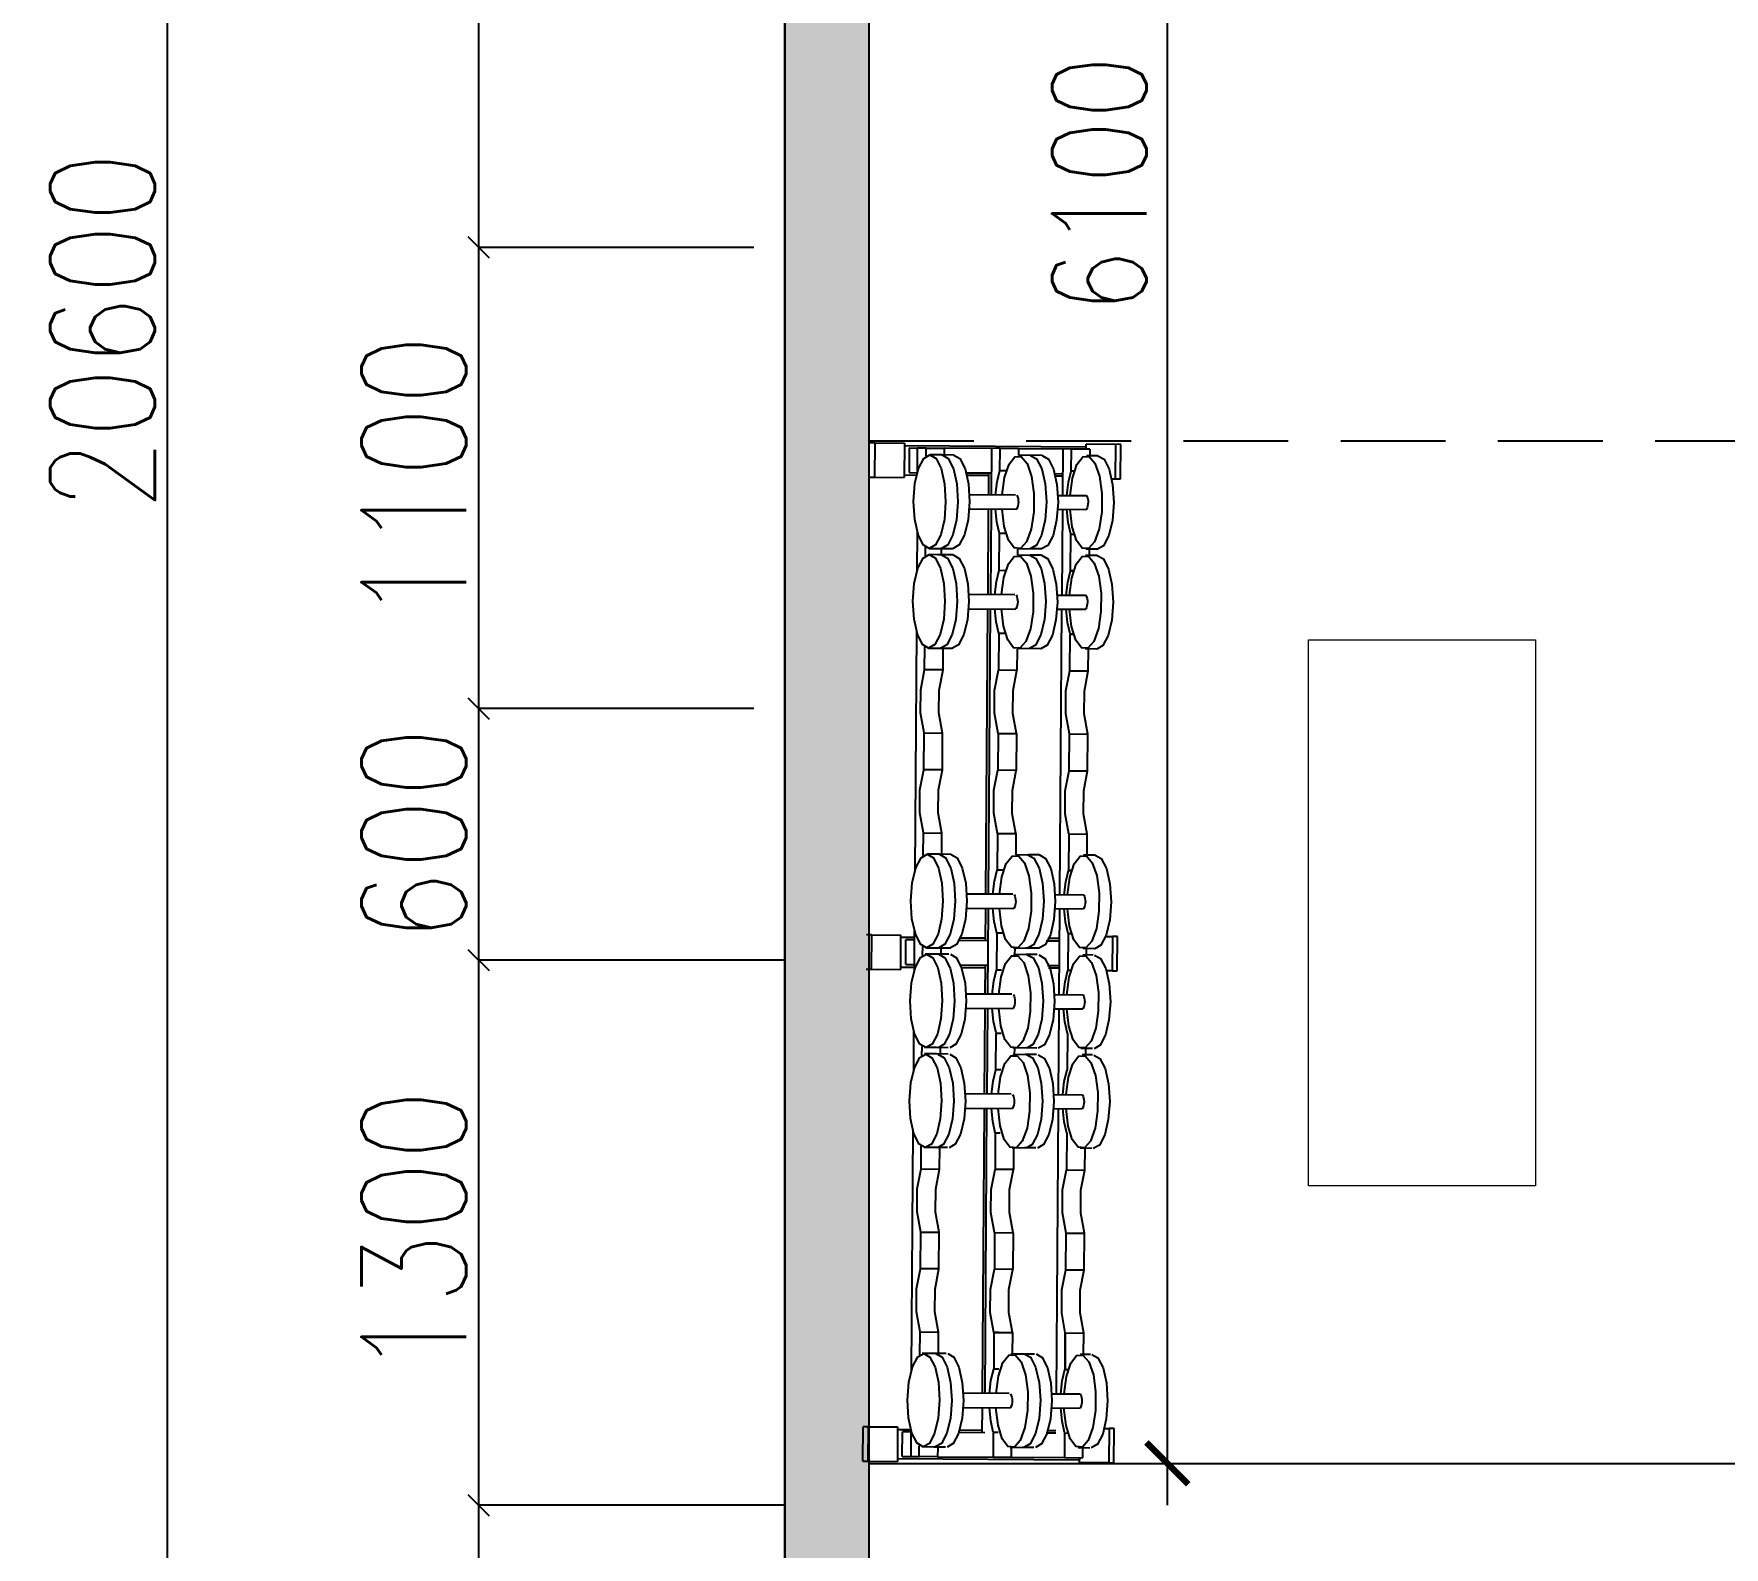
# Model space of a CAD drawing. Extents: x -32840 to 422982, y 280745 to 888746.
# Drawn here: x 76786 to 80817, y 811988 to 815597 of the extents above; entities that cross this region are included whole.
import ezdxf

# ---------------------------------------------------------------- set-up
doc = ezdxf.new("R2010")
doc.units = 0
doc.header["$LTSCALE"] = 1000
doc.header["$PDMODE"] = 3
for name, pattern in [('CONTINOUS', [0]), ('HIDDEN', [0.375, 0.25, -0.125]), ('HIDDEN2', [0.1875, 0.125, -0.0625])]:
    doc.linetypes.add(name, pattern=pattern)
doc.layers.get('Defpoints').update_dxf_attribs({"linetype": 'HIDDEN'})
doc.layers.add('0.05', color=7, linetype='Continuous', lineweight=0, true_color=0x525252)
for name, color, linetype in [('a-dim', 3, 'Continuous'), ('A-Duct Above', 20, 'HIDDEN2'), ('A-WALL', 7, 'CONTINOUS'), ('S-RCWALL', 10, 'Continuous'), ('S-RCWALL HATCH', 165, 'Continuous')]:
    doc.layers.add(name, color=color, linetype=linetype)
doc.layers.add('A-Dim grid', color=3, linetype='Continuous', transparency=0.5)
doc.layers.add('A-FUR', color=33, linetype='Continuous', plot=False, transparency=0.5)
doc.styles.add('ROMANS', font='romans.shx', dxfattribs={"width": 0.8})
doc.dimstyles.new('A-Dim Grid', dxfattribs={"dimscale": 100, "dimtxt": 2.5, "dimasz": 0.5, "dimexe": 0, "dimexo": 0, "dimgap": 0.3, "dimtad": 1, "dimdec": 0, "dimlfac": -0.01, "dimzin": 3, "dimdsep": 46, "dimtxsty": 'ROMANS', "dimblk": 'OBLIQUE', "dimcen": 5, "dimclrd": 256, "dimclre": 8, "dimclrt": 4, "dimadec": 0, "dimazin": 0, "dimtfac": 1, "dimtdec": 0, "dimtix": 1, "dimtmove": 1, "dimatfit": 3, "dimfxl": 1, "dimfrac": 2, "dimtolj": 1, "dimtzin": 3, "dimlwd": -1, "dimarcsym": 0})
doc.dimstyles.new('dim-1', dxfattribs={"dimscale": 100, "dimtxt": 2.25, "dimasz": 1, "dimexe": 1, "dimexo": 1, "dimgap": 0.5, "dimtad": 1, "dimdec": 0, "dimzin": 3, "dimdsep": 46, "dimtxsty": 'ROMANS', "dimblk": 'ARCHTICK', "dimcen": 0.0625, "dimdle": 1, "dimclrd": 256, "dimclre": 256, "dimclrt": 6, "dimadec": 0, "dimazin": 0, "dimtfac": 1, "dimtdec": 0, "dimtix": 1, "dimtmove": 1, "dimatfit": 3, "dimfxl": 1, "dimfrac": 2, "dimtolj": 1, "dimtzin": 3, "dimarcsym": 0})

# ---------------------------------------------------------------- blocks, each defined once
blk = doc.blocks.new('_ArchTick')
at = {"color": 0, "linetype": 'ByBlock', "const_width": 0.15}
blk.add_lwpolyline([(-0.5, -0.5), (0.5, 0.5)], dxfattribs=at)
blk = doc.blocks.new('*D1336')
at = {"layer": 'a-dim', "lineweight": -2, "transparency": 16777216}
for p, q in [((79489.3, 818387.9, 0), (79489.3, 812087.9, 0)), ((78877.9, 818287.9, 0), (79589.3, 818287.9, 0)), ((78877.9, 812187.9, 0), (79589.3, 812187.9, 0))]:
    blk.add_line(p, q, dxfattribs=at)
at = {"layer": 'Defpoints', "color": 0, "transparency": 16777216}
for p in [(78777.9, 818287.9, 0), (78777.9, 812187.9, 0), (79489.3, 812187.9, 0)]:
    blk.add_point(p, dxfattribs=at)
at = {"layer": 'a-dim', "lineweight": -2, "transparency": 16777216, "xscale": 100, "yscale": 100, "zscale": 100}
for p, rotation in [((79489.3, 818287.9, 0), 90), ((79489.3, 812187.9, 0), 270)]:
    blk.add_blockref('_ArchTick', p, dxfattribs=dict(at, rotation=rotation))
at = {"layer": 'a-dim', "color": 6, "transparency": 16777216, "insert": (79326.8, 815237.9, 0), "char_height": 225, "attachment_point": 5, "rotation": 90, "style": 'ROMANS'}
blk.add_mtext('\\A1;6100', dxfattribs=at)
blk = doc.blocks.new('_Oblique')
at = {"color": 0, "linetype": 'ByBlock', "lineweight": -2}
blk.add_line((-0.5, -0.5), (0.5, 0.5), dxfattribs=at)
at = {"color": 0, "linetype": 'ByBlock'}
blk.add_line((-0.5, -0.5), (0.5, 0.5), dxfattribs=at)
blk = doc.blocks.new('*D1228')
at = {"layer": 'A-Dim grid', "color": 8, "lineweight": -2, "transparency": 16777216}
for p, q in [((78577.9, 812087.9, 0), (77847.2, 812087.9, 0)), ((78577.9, 805387.9, 0), (77847.2, 805387.9, 0))]:
    blk.add_line(p, q, dxfattribs=at)
at = {"layer": 'A-Dim grid', "transparency": 16777216}
blk.add_line((77847.2, 805387.9, 0), (77847.2, 812087.9, 0), dxfattribs=at)
at = {"layer": 'Defpoints', "color": 0, "transparency": 16777216}
for p in [(77847.2, 812087.9, 0), (78577.9, 812087.9, 0), (78577.9, 805387.9, 0)]:
    blk.add_point(p, dxfattribs=at)
at = {"layer": 'A-Dim grid', "transparency": 16777216, "xscale": 50, "yscale": 50, "zscale": 50}
for p, rotation in [((77847.2, 812087.9, 0), 90), ((77847.2, 805387.9, 0), 270)]:
    blk.add_blockref('_Oblique', p, dxfattribs=dict(at, rotation=rotation))
at = {"layer": 'A-Dim grid', "color": 4, "transparency": 16777216, "insert": (77692.2, 808737.9, 0), "char_height": 250, "attachment_point": 5, "rotation": 90, "style": 'ROMANS'}
blk.add_mtext('\\A1;6700', dxfattribs=at)
blk = doc.blocks.new('*D1229')
at = {"layer": 'A-Dim grid', "color": 8, "lineweight": -2, "transparency": 16777216}
for p, q in [((78577.9, 813387.9, 0), (77847.2, 813387.9, 0)), ((78577.9, 812087.9, 0), (77847.2, 812087.9, 0))]:
    blk.add_line(p, q, dxfattribs=at)
at = {"layer": 'A-Dim grid', "transparency": 16777216}
blk.add_line((77847.2, 812087.9, 0), (77847.2, 813387.9, 0), dxfattribs=at)
at = {"layer": 'Defpoints', "color": 0, "transparency": 16777216}
for p in [(77847.2, 813387.9, 0), (78577.9, 813387.9, 0), (78577.9, 812087.9, 0)]:
    blk.add_point(p, dxfattribs=at)
at = {"layer": 'A-Dim grid', "transparency": 16777216, "xscale": 50, "yscale": 50, "zscale": 50}
for p, rotation in [((77847.2, 813387.9, 0), 90), ((77847.2, 812087.9, 0), 270)]:
    blk.add_blockref('_Oblique', p, dxfattribs=dict(at, rotation=rotation))
at = {"layer": 'A-Dim grid', "color": 4, "transparency": 16777216, "insert": (77692.2, 812737.9, 0), "char_height": 250, "attachment_point": 5, "rotation": 90, "style": 'ROMANS'}
blk.add_mtext('\\A1;1300', dxfattribs=at)
blk = doc.blocks.new('*D1230')
at = {"layer": 'A-Dim grid', "color": 8, "lineweight": -2, "transparency": 16777216}
for p, q in [((78502.9, 815087.9, 0), (77847.2, 815087.9, 0)), ((78502.9, 813987.9, 0), (77847.2, 813987.9, 0))]:
    blk.add_line(p, q, dxfattribs=at)
at = {"layer": 'A-Dim grid', "transparency": 16777216}
blk.add_line((77847.2, 813987.9, 0), (77847.2, 815087.9, 0), dxfattribs=at)
at = {"layer": 'Defpoints', "color": 0, "transparency": 16777216}
for p in [(77847.2, 815087.9, 0), (78502.9, 815087.9, 0), (78502.9, 813987.9, 0)]:
    blk.add_point(p, dxfattribs=at)
at = {"layer": 'A-Dim grid', "transparency": 16777216, "xscale": 50, "yscale": 50, "zscale": 50}
for p, rotation in [((77847.2, 815087.9, 0), 90), ((77847.2, 813987.9, 0), 270)]:
    blk.add_blockref('_Oblique', p, dxfattribs=dict(at, rotation=rotation))
at = {"layer": 'A-Dim grid', "color": 4, "transparency": 16777216, "insert": (77692.2, 814537.9, 0), "char_height": 250, "attachment_point": 5, "rotation": 90, "style": 'ROMANS'}
blk.add_mtext('\\A1;1100', dxfattribs=at)
blk = doc.blocks.new('*D1231')
at = {"layer": 'A-Dim grid', "color": 8, "lineweight": -2, "transparency": 16777216}
for p, q in [((78502.9, 816787.9, 0), (77847.2, 816787.9, 0)), ((78502.9, 815087.9, 0), (77847.2, 815087.9, 0))]:
    blk.add_line(p, q, dxfattribs=at)
at = {"layer": 'A-Dim grid', "transparency": 16777216}
blk.add_line((77847.2, 815087.9, 0), (77847.2, 816787.9, 0), dxfattribs=at)
at = {"layer": 'Defpoints', "color": 0, "transparency": 16777216}
for p in [(77847.2, 816787.9, 0), (78502.9, 816787.9, 0), (78502.9, 815087.9, 0)]:
    blk.add_point(p, dxfattribs=at)
at = {"layer": 'A-Dim grid', "transparency": 16777216, "xscale": 50, "yscale": 50, "zscale": 50}
for p, rotation in [((77847.2, 816787.9, 0), 90), ((77847.2, 815087.9, 0), 270)]:
    blk.add_blockref('_Oblique', p, dxfattribs=dict(at, rotation=rotation))
at = {"layer": 'A-Dim grid', "color": 4, "transparency": 16777216, "insert": (77692.2, 815937.9, 0), "char_height": 250, "attachment_point": 5, "rotation": 90, "style": 'ROMANS'}
blk.add_mtext('\\A1;1700', dxfattribs=at)
blk = doc.blocks.new('*D1234')
at = {"layer": 'A-Dim grid', "color": 8, "lineweight": -2, "transparency": 16777216}
for p, q in [((77642.9, 825187.9, 0), (77104.9, 825187.9, 0)), ((77642.9, 804587.9, 0), (77104.9, 804587.9, 0))]:
    blk.add_line(p, q, dxfattribs=at)
at = {"layer": 'A-Dim grid', "transparency": 16777216}
blk.add_line((77104.9, 804587.9, 0), (77104.9, 825187.9, 0), dxfattribs=at)
at = {"layer": 'Defpoints', "color": 0, "transparency": 16777216}
for p in [(77104.9, 825187.9, 0), (77642.9, 825187.9, 0), (77642.9, 804587.9, 0)]:
    blk.add_point(p, dxfattribs=at)
at = {"layer": 'A-Dim grid', "transparency": 16777216, "xscale": 50, "yscale": 50, "zscale": 50}
for p, rotation in [((77104.9, 825187.9, 0), 90), ((77104.9, 804587.9, 0), 270)]:
    blk.add_blockref('_Oblique', p, dxfattribs=dict(at, rotation=rotation))
at = {"layer": 'A-Dim grid', "color": 4, "transparency": 16777216, "insert": (76949.9, 814887.9, 0), "char_height": 250, "attachment_point": 5, "rotation": 90, "style": 'ROMANS'}
blk.add_mtext('\\A1;20600', dxfattribs=at)
blk = doc.blocks.new('*D1271')
at = {"layer": 'A-Dim grid', "color": 8, "lineweight": -2, "transparency": 16777216}
for p, q in [((78502.9, 813987.9, 0), (77847.2, 813987.9, 0)), ((78502.9, 813387.9, 0), (77847.2, 813387.9, 0))]:
    blk.add_line(p, q, dxfattribs=at)
at = {"layer": 'A-Dim grid', "transparency": 16777216}
blk.add_line((77847.2, 813387.9, 0), (77847.2, 813987.9, 0), dxfattribs=at)
at = {"layer": 'Defpoints', "color": 0, "transparency": 16777216}
for p in [(77847.2, 813987.9, 0), (78502.9, 813987.9, 0), (78502.9, 813387.9, 0)]:
    blk.add_point(p, dxfattribs=at)
at = {"layer": 'A-Dim grid', "transparency": 16777216, "xscale": 50, "yscale": 50, "zscale": 50}
for p, rotation in [((77847.2, 813987.9, 0), 90), ((77847.2, 813387.9, 0), 270)]:
    blk.add_blockref('_Oblique', p, dxfattribs=dict(at, rotation=rotation))
at = {"layer": 'A-Dim grid', "color": 4, "transparency": 16777216, "insert": (77692.2, 813687.9, 0), "char_height": 250, "attachment_point": 5, "rotation": 90, "style": 'ROMANS'}
blk.add_mtext('\\A1;600', dxfattribs=at)
blk = doc.blocks.new('REC-GYM 14')
at = {"ltscale": 10}
for p, q in [((0, 23.47), (0, 23.94)), ((0, 23.94), (3.29, 23.94)), ((0, 23.47), (0, 20.65)), ((3.29, 23.47), (0, 23.47)), ((3.29, 23.94), (3.29, 23.47)), ((3.29, 23.03), (3.29, 23.47)), ((46.94, 23.47), (46.94, 23.94)), ((46.94, 23.94), (50.21, 23.94)), ((46.94, 23.47), (46.94, 22.92)), ((50.21, 23.47), (46.94, 23.47)), ((50.21, 23.94), (50.21, 23.47)), ((50.21, 22.82), (50.21, 23.47)), ((93.86, 23.47), (93.86, 23.94)), ((93.86, 23.94), (97.15, 23.94)), ((93.86, 23.1), (93.86, 23.47)), ((93.86, 23.47), (97.15, 23.47)), ((97.15, 23.94), (97.15, 20.65)), ((0.47, 19.23), (0.47, 20.99)), ((0.47, 20.99), (1.37, 20.99)), ((1.4, 21.63), (1.4, 20.52)), ((10.32, 21.63), (10.31, 20.66)), ((10.34, 20.99), (12.36, 20.99)), ((12.36, 19.23), (12.36, 20.99)), ((18.39, 20.99), (21.89, 20.99)), ((18.39, 19.23), (18.39, 20.99)), ((21.89, 19.23), (21.89, 20.99)), ((27.92, 20.99), (29.97, 20.99)), ((27.92, 19.23), (27.92, 20.99)), ((29.99, 21.63), (29.99, 20.52)), ((38.91, 21.63), (38.89, 20.66)), ((38.91, 20.99), (39.49, 20.99)), ((39.52, 21.63), (39.52, 20.52)), ((48.44, 21.63), (48.42, 20.66)), ((48.44, 20.99), (49.02, 20.99)), ((49.04, 21.78), (49.04, 20.66)), ((57.96, 21.76), (57.96, 20.66)), ((57.96, 20.99), (59.97, 20.99)), ((59.97, 19.23), (59.97, 20.99)), ((66, 19.23), (66, 20.99)), ((66, 20.99), (69.51, 20.99)), ((69.51, 19.23), (69.51, 20.99)), ((75.54, 19.23), (75.54, 20.99)), ((75.54, 20.99), (77.59, 20.99)), ((77.62, 21.78), (77.62, 20.66)), ((86.54, 21.76), (86.54, 20.66)), ((87.12, 20.99), (86.54, 20.99)), ((87.14, 21.78), (87.14, 20.66)), ((96.06, 21.76), (96.06, 20.66)), ((96.68, 20.99), (96.07, 20.99)), ((96.68, 20.99), (96.68, 19.23)), ((0.45, 20.65), (0, 20.65)), ((0.24, 20.63), (0.24, 3.31)), ((2.82, 19.23), (2.82, 19.53)), ((5.21, 17.97), (5.21, 20.7)), ((6.55, 17.97), (6.55, 20.7)), ((8.86, 19.53), (8.86, 19.23)), ((33.76, 17.97), (33.76, 20.7)), ((35.1, 17.97), (35.1, 20.7)), ((43.29, 17.97), (43.29, 20.7)), ((44.63, 17.97), (44.63, 20.7)), ((46.96, 19.23), (46.96, 19.52)), ((50.46, 19.23), (50.46, 19.53)), ((50.46, 19.23), (50.46, 19.53)), ((50.47, 19.23), (50.47, 19.54)), ((52.83, 17.97), (52.83, 20.7)), ((54.17, 17.97), (54.17, 20.7)), ((56.49, 19.53), (56.49, 19.22)), ((56.49, 19.23), (56.49, 19.53)), ((56.49, 19.53), (56.49, 19.23)), ((79.04, 19.23), (79.04, 19.53)), ((79.05, 19.23), (79.05, 19.54)), ((81.41, 17.97), (81.41, 20.7)), ((82.75, 17.97), (82.75, 20.7)), ((85.07, 19.23), (85.07, 19.53)), ((85.07, 19.53), (85.07, 19.23)), ((85.07, 19.53), (85.07, 19.22)), ((88.57, 19.23), (88.57, 19.54)), ((90.93, 17.97), (90.93, 20.7)), ((92.26, 17.97), (92.26, 20.7)), ((94.59, 19.53), (94.59, 19.22)), ((96.7, 20.65), (97.15, 20.65)), ((96.91, 3.31), (96.91, 20.63)), ((0.47, 14.19), (0.47, 19.23)), ((2.82, 19.23), (0.47, 19.23)), ((2.82, 17.47), (2.82, 18.4)), ((3.05, 17.52), (3.05, 18.4)), ((6.56, 18.42), (33.78, 18.42)), ((12.37, 19.23), (8.87, 19.23)), ((8.87, 19.23), (12.36, 19.23)), ((18.39, 19.23), (21.89, 19.23)), ((31.42, 19.23), (27.92, 19.23)), ((35.13, 18.42), (43.28, 18.42)), ((40.92, 19.23), (37.42, 19.23)), ((44.66, 18.42), (52.81, 18.42)), ((50.46, 19.23), (46.96, 19.23)), ((47.16, 18.4), (47.16, 17.39)), ((47.41, 17.29), (47.41, 18.4)), ((49.75, 17.16), (49.75, 18.4)), ((49.99, 18.4), (49.99, 17.29)), ((54.18, 18.42), (81.39, 18.42)), ((59.99, 19.23), (56.49, 19.23)), ((66, 19.23), (69.51, 19.23)), ((75.54, 19.23), (79.04, 19.23)), ((90.91, 18.42), (82.76, 18.42)), ((85.07, 19.23), (88.57, 19.23)), ((96.68, 18.42), (92.3, 18.42)), ((94.1, 18.4), (94.1, 17.72)), ((94.33, 17.66), (94.33, 18.4)), ((94.59, 19.23), (96.68, 19.23)), ((96.68, 19.23), (96.68, 14.19)), ((1.4, 16.31), (1.4, 15.21)), ((10.32, 16.31), (10.32, 15.21)), ((29.99, 16.31), (29.99, 15.21)), ((38.91, 16.31), (38.91, 15.21)), ((39.52, 16.31), (39.52, 15.21)), ((48.44, 16.31), (48.44, 15.21)), ((49.04, 16.45), (49.04, 15.36)), ((49.04, 16.31), (49.04, 15.21)), ((57.96, 16.45), (57.96, 15.36)), ((77.62, 16.45), (77.62, 15.36)), ((86.54, 16.45), (86.54, 15.36)), ((87.14, 16.45), (87.14, 15.36)), ((96.06, 16.45), (96.06, 15.36)), ((1.4, 15.21), (1.37, 14.03)), ((10.32, 15.21), (10.29, 14.03)), ((29.99, 15.21), (29.95, 14.03)), ((38.91, 15.21), (38.87, 14.03)), ((39.52, 15.21), (39.49, 14.03)), ((48.44, 15.21), (48.41, 14.03)), ((49.04, 15.36), (49, 14.18)), ((49.04, 15.21), (49, 14.03)), ((57.96, 15.36), (57.92, 14.18)), ((77.62, 15.36), (77.59, 14.18)), ((86.54, 15.36), (86.51, 14.18)), ((87.14, 15.36), (87.1, 14.18)), ((96.06, 15.36), (96.02, 14.18)), ((0.47, 12.42), (0.47, 14.18)), ((0.47, 14.18), (1.35, 14.18)), ((5.19, 9.53), (5.19, 14.05)), ((6.55, 13.92), (6.55, 9.53)), ((8.86, 12.9), (8.86, 12.42)), ((12.36, 14.18), (10.32, 14.18)), ((12.36, 12.42), (12.36, 14.18)), ((18.39, 14.18), (18.39, 12.42)), ((21.89, 14.18), (18.39, 14.18)), ((21.89, 12.42), (21.89, 14.18)), ((27.92, 14.18), (27.92, 12.42)), ((29.95, 14.18), (27.92, 14.18)), ((33.74, 9.53), (33.74, 14.05)), ((35.1, 13.92), (35.1, 9.53)), ((39.47, 14.18), (38.89, 14.18)), ((40.92, 12.42), (40.92, 12.9)), ((43.28, 9.53), (43.28, 14.05)), ((44.63, 13.92), (44.63, 9.53)), ((46.96, 12.42), (46.96, 12.9)), ((48.42, 14.18), (48.99, 14.18)), ((50.47, 13.04), (50.47, 12.42)), ((52.81, 9.53), (52.81, 14.05)), ((54.17, 13.92), (54.17, 9.53)), ((56.49, 12.42), (56.49, 13.05)), ((59.97, 14.18), (57.94, 14.18)), ((59.97, 12.42), (59.97, 14.18)), ((69.51, 14.18), (66, 14.18)), ((66, 14.18), (66, 12.42)), ((69.51, 12.42), (69.51, 14.18)), ((77.57, 14.18), (75.54, 14.18)), ((75.54, 14.18), (75.54, 12.42)), ((79.05, 13.04), (79.05, 12.42)), ((81.39, 9.53), (81.39, 14.05)), ((82.75, 13.92), (82.75, 9.53)), ((85.07, 12.42), (85.07, 13.05)), ((86.52, 14.18), (87.1, 14.18)), ((88.57, 13.04), (88.57, 12.42)), ((90.91, 9.53), (90.91, 14.05)), ((92.26, 13.92), (92.26, 9.53)), ((94.59, 12.42), (94.59, 13.05)), ((96.68, 14.18), (96.06, 14.18)), ((96.68, 14.18), (96.68, 12.42)), ((0.47, 7.13), (0.47, 12.42)), ((2.82, 12.42), (0.47, 12.42)), ((2.82, 12.89), (2.82, 12.42)), ((2.82, 9.16), (2.82, 11.6)), ((2.84, 11.37), (5.15, 11.37)), ((3.05, 9.23), (3.05, 11.36)), ((6.55, 11.61), (33.74, 11.61)), ((6.55, 11.37), (33.74, 11.37)), ((12.36, 12.42), (8.87, 12.42)), ((12.37, 12.42), (8.87, 12.42)), ((12.36, 12.89), (12.36, 12.42)), ((21.89, 12.42), (18.39, 12.42)), ((31.42, 12.42), (27.92, 12.42)), ((31.41, 12.42), (31.41, 12.89)), ((35.12, 11.61), (43.26, 11.61)), ((35.12, 11.37), (43.26, 11.37)), ((37.42, 12.89), (37.42, 12.42)), ((37.42, 12.42), (40.92, 12.42)), ((44.65, 11.61), (52.79, 11.61)), ((44.65, 11.37), (47.39, 11.37)), ((50.46, 12.42), (46.96, 12.42)), ((47.16, 9.08), (47.16, 11.36)), ((47.41, 8.98), (47.41, 11.6)), ((49.75, 8.87), (49.75, 11.6)), ((49.76, 11.37), (52.79, 11.37)), ((49.99, 8.98), (49.99, 11.36)), ((54.17, 11.61), (81.36, 11.61)), ((54.17, 11.37), (81.36, 11.37)), ((59.97, 12.42), (56.49, 12.42)), ((69.51, 12.42), (66, 12.42)), ((79.04, 12.42), (75.54, 12.42)), ((90.89, 11.61), (82.75, 11.61)), ((82.75, 11.37), (90.89, 11.37)), ((85.07, 12.42), (88.57, 12.42)), ((96.68, 11.61), (92.28, 11.61)), ((92.28, 11.37), (94.31, 11.37)), ((94.1, 11.36), (94.1, 9.29)), ((94.33, 11.6), (94.33, 9.23)), ((94.59, 12.42), (96.68, 12.42)), ((96.68, 12.42), (96.68, 7.13)), ((0.47, 7.13), (0.47, 5.37)), ((1.35, 7.13), (0.47, 7.13)), ((1.39, 7.87), (1.39, 6.76)), ((1.39, 6.76), (1.39, 5.6)), ((10.31, 7.87), (10.31, 6.76)), ((10.31, 6.76), (10.31, 5.6)), ((10.32, 7.13), (12.36, 7.13)), ((12.36, 5.37), (12.36, 7.13)), ((18.39, 7.13), (21.89, 7.13)), ((18.39, 7.13), (18.39, 5.37)), ((21.89, 5.37), (21.89, 7.13)), ((27.92, 7.13), (29.95, 7.13)), ((27.92, 5.37), (27.92, 7.13)), ((29.97, 7.87), (29.97, 6.76)), ((29.97, 6.76), (29.97, 5.6)), ((38.89, 7.87), (38.89, 6.76)), ((38.89, 7.13), (39.47, 7.13)), ((38.89, 6.76), (38.89, 5.6)), ((39.5, 7.87), (39.5, 6.76)), ((39.5, 6.76), (39.5, 5.6)), ((48.42, 7.87), (48.42, 6.76)), ((48.42, 7.13), (48.99, 7.13)), ((48.42, 6.76), (48.42, 5.6)), ((49.02, 5.74), (49.02, 8.02)), ((57.94, 8.02), (57.94, 6.9)), ((57.94, 7.13), (59.97, 7.13)), ((57.94, 6.9), (57.94, 5.74)), ((59.97, 5.37), (59.97, 7.13)), ((66, 7.13), (66, 5.37)), ((66, 7.13), (69.51, 7.13)), ((69.51, 5.37), (69.51, 7.13)), ((75.54, 7.13), (75.54, 5.37)), ((75.54, 7.13), (77.57, 7.13)), ((77.6, 5.74), (77.6, 8.02)), ((86.52, 8.02), (86.52, 6.9)), ((86.52, 7.65), (86.52, 6.53)), ((86.52, 6.9), (86.52, 5.74)), ((86.52, 6.9), (87.09, 6.9)), ((87.12, 5.74), (87.12, 8.02)), ((96.04, 8.02), (96.04, 6.9)), ((96.04, 6.9), (96.04, 5.74)), ((96.06, 7.13), (96.68, 7.13)), ((96.68, 5.37), (96.68, 7.13)), ((0.47, 4.56), (0.47, 5.37)), ((0.47, 5.37), (1.5, 5.37)), ((10.19, 5.37), (12.36, 5.37)), ((18.39, 5.37), (21.89, 5.37)), ((27.92, 5.37), (30.1, 5.37)), ((38.74, 5.37), (39.6, 5.37)), ((48.28, 5.37), (49.13, 5.37)), ((57.81, 5.37), (59.97, 5.37)), ((66, 5.37), (69.51, 5.37)), ((75.54, 5.37), (77.72, 5.37)), ((86.39, 5.37), (87.23, 5.37)), ((95.91, 5.37), (96.68, 5.37)), ((96.68, 5.37), (96.68, 4.56)), ((0, 0.48), (0, 3.29)), ((3.29, 3.29), (0, 3.29)), ((2.82, 4.56), (0.47, 4.56)), ((0.47, 3.76), (0.47, 4.56)), ((0.47, 3.76), (2.82, 3.76)), ((2.82, 4.56), (2.82, 3.76)), ((3.05, 3.31), (3.05, 4.53)), ((3.29, 0.48), (3.29, 3.29)), ((31.57, 4.56), (8.71, 4.56)), ((41.08, 4.56), (37.28, 4.56)), ((50.62, 4.56), (46.79, 4.56)), ((46.94, 0.48), (46.94, 3.29)), ((46.94, 3.29), (50.21, 3.29)), ((47.16, 3.31), (47.16, 4.55)), ((47.41, 3.76), (47.41, 4.56)), ((47.41, 3.76), (49.75, 3.76)), ((49.75, 4.56), (49.75, 3.76)), ((49.99, 4.55), (49.99, 3.31)), ((50.21, 0.48), (50.21, 3.29)), ((79.18, 4.56), (56.33, 4.56)), ((88.72, 4.56), (84.91, 4.56)), ((93.86, 0.48), (93.86, 3.29)), ((97.15, 3.29), (93.86, 3.29)), ((94.1, 3.31), (94.1, 4.47)), ((94.33, 3.76), (94.33, 4.52)), ((96.68, 3.76), (94.33, 3.76)), ((94.44, 4.56), (96.68, 4.56)), ((96.68, 3.76), (96.68, 4.56)), ((97.15, 0.48), (97.15, 3.29)), ((3.29, 0.48), (0, 0.48)), ((0, 0), (0, 0.48)), ((0, 0), (3.29, 0)), ((3.29, 0.48), (3.29, 0)), ((50.21, 0.48), (46.94, 0.48)), ((46.94, 0), (46.94, 0.48)), ((50.21, 0.48), (50.21, 0)), ((97.15, 0.48), (93.86, 0.48)), ((93.86, 0), (93.86, 0.48)), ((97.15, 0.48), (97.15, 0))]:
    blk.add_line(p, q, dxfattribs=at)
for points in [[(10.34, 21.76), (10.02, 22.35), (9.06, 22.85), (7.62, 23.19), (5.91, 23.31), (4.19, 23.19), (2.73, 22.86), (1.76, 22.36), (1.42, 21.78)], [(38.89, 21.76), (38.57, 22.35), (37.61, 22.85), (36.17, 23.19), (34.46, 23.31), (32.74, 23.19), (31.29, 22.86), (30.31, 22.36), (29.97, 21.78)], [(48.42, 21.76), (48.1, 22.35), (47.14, 22.85), (45.7, 23.19), (43.99, 23.31), (42.27, 23.19), (40.82, 22.86), (39.84, 22.36), (39.5, 21.78)], [(57.96, 21.76), (57.63, 22.35), (56.68, 22.85), (55.23, 23.19), (53.52, 23.31), (51.81, 23.19), (50.35, 22.86), (49.38, 22.36), (49.04, 21.78)], [(86.54, 21.76), (86.22, 22.35), (85.26, 22.85), (83.81, 23.19), (82.1, 23.31), (80.39, 23.19), (78.93, 22.86), (77.96, 22.36), (77.62, 21.78)], [(96.06, 21.76), (95.73, 22.35), (94.78, 22.85), (93.33, 23.19), (91.62, 23.31), (89.91, 23.19), (88.45, 22.86), (87.48, 22.36), (87.14, 21.78)], [(6.55, 19.15), (8.21, 19.36), (9.5, 19.77), (10.23, 20.32), (10.27, 20.93), (9.63, 21.49), (8.39, 21.93), (6.76, 22.16), (5, 22.16), (3.37, 21.93), (2.13, 21.49), (1.49, 20.93), (1.53, 20.32), (2.26, 19.77), (3.55, 19.36), (5.21, 19.15)], [(12.36, 20.99), (14.28, 20.63), (16.46, 20.63), (18.39, 20.98)], [(21.89, 20.99), (23.81, 20.63), (26, 20.63), (27.92, 20.98)], [(35.1, 19.15), (36.76, 19.36), (38.05, 19.77), (38.78, 20.32), (38.82, 20.93), (38.18, 21.49), (36.94, 21.93), (35.31, 22.16), (33.55, 22.16), (31.92, 21.93), (30.68, 21.49), (30.04, 20.93), (30.08, 20.32), (30.81, 19.77), (32.1, 19.36), (33.76, 19.15)], [(44.63, 19.15), (46.29, 19.36), (47.59, 19.77), (48.31, 20.32), (48.35, 20.93), (47.71, 21.49), (46.47, 21.93), (44.85, 22.16), (43.08, 22.16), (41.45, 21.93), (40.22, 21.49), (39.57, 20.93), (39.61, 20.32), (40.34, 19.77), (41.63, 19.36), (43.29, 19.15)], [(54.17, 19.15), (55.82, 19.36), (57.12, 19.77), (57.84, 20.32), (57.89, 20.93), (57.24, 21.49), (56.01, 21.93), (54.38, 22.16), (52.61, 22.16), (50.98, 21.93), (49.75, 21.49), (49.1, 20.93), (49.15, 20.32), (49.87, 19.77), (51.17, 19.36), (52.83, 19.15)], [(59.97, 20.99), (61.89, 20.63), (64.08, 20.63), (66, 20.98)], [(69.51, 20.99), (71.43, 20.63), (73.61, 20.63), (75.54, 20.98)], [(82.75, 19.15), (84.41, 19.36), (85.7, 19.77), (86.43, 20.32), (86.47, 20.93), (85.82, 21.49), (84.59, 21.93), (82.96, 22.16), (81.2, 22.16), (79.57, 21.93), (78.33, 21.49), (77.69, 20.93), (77.73, 20.32), (78.46, 19.77), (79.75, 19.36), (81.41, 19.15)], [(92.26, 19.15), (93.92, 19.36), (95.22, 19.77), (95.94, 20.32), (95.99, 20.93), (95.34, 21.49), (94.11, 21.93), (92.48, 22.16), (90.71, 22.16), (89.08, 21.93), (87.85, 21.49), (87.2, 20.93), (87.25, 20.32), (87.97, 19.77), (89.27, 19.36), (90.93, 19.15)], [(10.34, 16.45), (10, 17.04), (9.03, 17.54), (7.59, 17.87), (5.88, 17.99), (4.17, 17.87), (2.73, 17.54), (1.76, 17.04), (1.42, 16.45)], [(2.86, 19.23), (3.95, 18.97), (5.21, 18.84)], [(6.55, 18.84), (7.79, 18.97), (8.87, 19.22)], [(12.36, 19.23), (14.28, 18.87), (16.46, 18.87), (18.39, 19.23)], [(21.89, 19.23), (23.81, 18.87), (26, 18.87), (27.92, 19.23)], [(38.89, 16.45), (38.55, 17.04), (37.58, 17.54), (36.14, 17.87), (34.43, 17.99), (32.72, 17.87), (31.28, 17.54), (30.31, 17.04), (29.97, 16.45)], [(31.41, 19.23), (32.5, 18.97), (33.76, 18.84)], [(35.1, 18.84), (36.34, 18.97), (37.42, 19.22)], [(48.42, 16.45), (48.08, 17.04), (47.12, 17.54), (45.67, 17.87), (43.96, 17.99), (42.26, 17.87), (40.81, 17.54), (39.84, 17.04), (39.5, 16.45)], [(40.94, 19.23), (42.03, 18.97), (43.29, 18.84)], [(44.63, 18.84), (45.87, 18.97), (46.96, 19.22)], [(57.96, 16.45), (57.62, 17.04), (56.65, 17.54), (55.2, 17.87), (53.5, 17.99), (51.79, 17.87), (50.34, 17.54), (49.38, 17.04), (49.04, 16.45)], [(50.47, 19.23), (51.56, 18.97), (52.83, 18.84)], [(54.17, 18.84), (55.41, 18.97), (56.49, 19.22)], [(59.97, 19.23), (61.89, 18.87), (64.08, 18.87), (66, 19.23)], [(69.51, 19.23), (71.43, 18.87), (73.61, 18.87), (75.54, 19.23)], [(86.54, 16.45), (86.2, 17.04), (85.23, 17.54), (83.79, 17.87), (82.08, 17.99), (80.37, 17.87), (78.92, 17.54), (77.96, 17.04), (77.62, 16.45)], [(79.05, 19.23), (80.15, 18.97), (81.41, 18.84)], [(82.75, 18.84), (83.99, 18.97), (85.07, 19.22)], [(96.06, 16.45), (95.72, 17.04), (94.75, 17.54), (93.3, 17.87), (91.6, 17.99), (89.89, 17.87), (88.44, 17.54), (87.47, 17.04), (87.14, 16.45)], [(88.57, 19.23), (89.66, 18.97), (90.93, 18.84)], [(92.26, 18.84), (93.51, 18.97), (94.59, 19.22)], [(10.34, 15.33), (10.03, 15.92), (9.08, 16.42), (7.63, 16.76), (5.92, 16.89), (4.2, 16.78), (2.74, 16.44), (1.76, 15.95), (1.42, 15.36)], [(38.89, 15.33), (38.58, 15.92), (37.63, 16.42), (36.19, 16.76), (34.47, 16.89), (32.75, 16.78), (31.29, 16.44), (30.31, 15.95), (29.97, 15.36)], [(48.42, 15.33), (48.11, 15.92), (47.16, 16.42), (45.72, 16.76), (44, 16.89), (42.29, 16.78), (40.82, 16.44), (39.85, 15.95), (39.5, 15.36)], [(57.96, 15.33), (57.64, 15.92), (56.69, 16.42), (55.25, 16.76), (53.54, 16.89), (51.82, 16.78), (50.36, 16.44), (49.38, 15.95), (49.04, 15.36)], [(86.54, 15.33), (86.23, 15.92), (85.28, 16.42), (83.83, 16.76), (82.12, 16.89), (80.4, 16.78), (78.94, 16.44), (77.96, 15.95), (77.62, 15.36)], [(96.05, 15.33), (95.74, 15.92), (94.79, 16.42), (93.35, 16.76), (91.64, 16.89), (89.92, 16.78), (88.46, 16.44), (87.48, 15.95), (87.14, 15.36)], [(6.55, 12.67), (8.2, 12.88), (9.49, 13.29), (10.2, 13.85), (10.23, 14.45), (9.58, 15.02), (8.34, 15.45), (6.71, 15.68), (4.94, 15.68), (3.32, 15.44), (2.09, 15), (1.45, 14.44), (1.5, 13.83), (2.23, 13.28), (3.53, 12.87), (5.19, 12.66)], [(35.1, 12.67), (36.75, 12.88), (38.04, 13.29), (38.75, 13.85), (38.78, 14.45), (38.13, 15.02), (36.89, 15.45), (35.26, 15.68), (33.49, 15.68), (31.87, 15.44), (30.64, 15), (30, 14.44), (30.05, 13.83), (30.79, 13.28), (32.08, 12.87), (33.74, 12.66)], [(44.63, 12.67), (46.29, 12.88), (47.57, 13.29), (48.29, 13.85), (48.32, 14.45), (47.66, 15.02), (46.42, 15.45), (44.79, 15.68), (43.02, 15.68), (41.4, 15.44), (40.17, 15), (39.54, 14.44), (39.59, 13.83), (40.32, 13.28), (41.62, 12.87), (43.28, 12.66)], [(54.17, 12.67), (55.82, 12.88), (57.1, 13.29), (57.82, 13.85), (57.85, 14.45), (57.19, 15.02), (55.95, 15.45), (54.32, 15.68), (52.56, 15.68), (50.93, 15.44), (49.71, 15), (49.07, 14.44), (49.12, 13.83), (49.85, 13.28), (51.15, 12.87), (52.81, 12.66)], [(82.75, 12.67), (84.4, 12.88), (85.69, 13.29), (86.4, 13.85), (86.43, 14.45), (85.78, 15.02), (84.54, 15.45), (82.91, 15.68), (81.14, 15.68), (79.52, 15.44), (78.29, 15), (77.65, 14.44), (77.7, 13.83), (78.43, 13.28), (79.73, 12.87), (81.39, 12.66)], [(92.26, 12.67), (93.92, 12.88), (95.2, 13.29), (95.92, 13.85), (95.95, 14.45), (95.29, 15.02), (94.05, 15.45), (92.42, 15.68), (90.66, 15.68), (89.03, 15.44), (87.81, 15), (87.17, 14.44), (87.22, 13.83), (87.95, 13.28), (89.25, 12.87), (90.91, 12.66)], [(12.36, 14.18), (14.28, 13.82), (16.46, 13.82), (18.39, 14.18)], [(21.89, 14.18), (23.81, 13.82), (26, 13.82), (27.92, 14.18)], [(59.97, 14.18), (61.89, 13.82), (64.08, 13.82), (66, 14.18)], [(69.51, 14.18), (71.43, 13.82), (73.61, 13.82), (75.54, 14.18)], [(2.86, 12.42), (3.94, 12.17), (5.19, 12.04)], [(6.55, 12.03), (7.79, 12.17), (8.87, 12.42)], [(12.36, 12.42), (14.28, 12.06), (16.46, 12.06), (18.39, 12.42)], [(21.89, 12.42), (23.81, 12.06), (26, 12.06), (27.92, 12.42)], [(31.41, 12.42), (32.49, 12.17), (33.74, 12.04)], [(35.1, 12.03), (36.34, 12.17), (37.42, 12.42)], [(40.94, 12.42), (42.03, 12.17), (43.28, 12.04)], [(44.63, 12.03), (45.88, 12.17), (46.96, 12.42)], [(50.47, 12.42), (51.56, 12.17), (52.81, 12.04)], [(54.17, 12.03), (55.41, 12.17), (56.49, 12.42)], [(59.97, 12.42), (61.89, 12.06), (64.08, 12.06), (66, 12.42)], [(69.51, 12.42), (71.43, 12.06), (73.61, 12.06), (75.54, 12.42)], [(79.05, 12.42), (80.14, 12.17), (81.39, 12.04)], [(82.75, 12.03), (83.99, 12.17), (85.07, 12.42)], [(88.57, 12.42), (89.66, 12.17), (90.91, 12.04)], [(92.26, 12.03), (93.51, 12.17), (94.59, 12.42)], [(10.32, 8.02), (9.98, 8.6), (9.02, 9.1), (7.57, 9.43), (5.86, 9.55), (4.16, 9.43), (2.71, 9.1), (1.74, 8.6), (1.4, 8.02)], [(10.32, 6.9), (9.98, 7.49), (9.02, 7.99), (7.57, 8.32), (5.86, 8.44), (4.16, 8.32), (2.71, 7.99), (1.74, 7.49), (1.4, 6.9)], [(38.87, 8.02), (38.53, 8.6), (37.57, 9.1), (36.12, 9.43), (34.41, 9.55), (32.71, 9.43), (31.26, 9.1), (30.29, 8.6), (29.95, 8.02)], [(38.87, 6.9), (38.53, 7.49), (37.57, 7.99), (36.12, 8.32), (34.41, 8.44), (32.71, 8.32), (31.26, 7.99), (30.29, 7.49), (29.95, 6.9)], [(48.41, 8.02), (48.07, 8.6), (47.1, 9.1), (45.65, 9.43), (43.95, 9.55), (42.24, 9.43), (40.79, 9.1), (39.83, 8.6), (39.49, 8.02)], [(48.41, 6.9), (48.07, 7.49), (47.1, 7.99), (45.65, 8.32), (43.95, 8.44), (42.24, 8.32), (40.79, 7.99), (39.83, 7.49), (39.49, 6.9)], [(57.94, 8.02), (57.6, 8.6), (56.63, 9.1), (55.19, 9.43), (53.48, 9.55), (51.77, 9.43), (50.33, 9.1), (49.36, 8.6), (49.02, 8.02)], [(57.94, 6.9), (57.6, 7.49), (56.63, 7.99), (55.19, 8.32), (53.48, 8.44), (51.77, 8.32), (50.33, 7.99), (49.36, 7.49), (49.02, 6.9)], [(86.52, 8.02), (86.18, 8.6), (85.22, 9.1), (83.77, 9.43), (82.06, 9.55), (80.36, 9.43), (78.91, 9.1), (77.94, 8.6), (77.6, 8.02)], [(86.52, 6.9), (86.18, 7.49), (85.22, 7.99), (83.77, 8.32), (82.06, 8.44), (80.36, 8.32), (78.91, 7.99), (77.94, 7.49), (77.6, 6.9)], [(96.04, 8.02), (95.7, 8.6), (94.73, 9.1), (93.29, 9.43), (91.58, 9.55), (89.87, 9.43), (88.43, 9.1), (87.46, 8.6), (87.12, 8.02)], [(96.04, 6.9), (95.7, 7.49), (94.73, 7.99), (93.29, 8.32), (91.58, 8.44), (89.87, 8.32), (88.43, 7.99), (87.46, 7.49), (87.12, 6.9)], [(10.32, 5.74), (9.98, 6.33), (9.02, 6.83), (7.57, 7.16), (5.86, 7.27), (4.16, 7.16), (2.71, 6.83), (1.74, 6.33), (1.4, 5.74), (1.74, 5.16), (2.71, 4.66), (4.16, 4.33), (5.86, 4.21), (7.57, 4.33), (9.02, 4.66), (9.98, 5.16), (10.32, 5.74)], [(12.36, 7.13), (14.28, 6.77), (16.46, 6.77), (18.39, 7.13)], [(21.89, 7.13), (23.81, 6.77), (26, 6.77), (27.92, 7.13)], [(38.87, 5.74), (38.53, 6.33), (37.57, 6.83), (36.12, 7.16), (34.41, 7.27), (32.71, 7.16), (31.26, 6.83), (30.29, 6.33), (29.95, 5.74), (30.29, 5.16), (31.26, 4.66), (32.71, 4.33), (34.41, 4.21), (36.12, 4.33), (37.57, 4.66), (38.53, 5.16), (38.87, 5.74)], [(48.41, 5.74), (48.07, 6.33), (47.1, 6.83), (45.65, 7.16), (43.95, 7.27), (42.24, 7.16), (40.79, 6.83), (39.83, 6.33), (39.49, 5.74), (39.83, 5.16), (40.79, 4.66), (42.24, 4.33), (43.95, 4.21), (45.65, 4.33), (47.1, 4.66), (48.07, 5.16), (48.41, 5.74)], [(57.94, 5.74), (57.6, 6.33), (56.63, 6.83), (55.19, 7.16), (53.48, 7.27), (51.77, 7.16), (50.33, 6.83), (49.36, 6.33), (49.02, 5.74), (49.36, 5.16), (50.33, 4.66), (51.77, 4.33), (53.48, 4.21), (55.19, 4.33), (56.63, 4.66), (57.6, 5.16), (57.94, 5.74)], [(59.97, 7.13), (61.89, 6.77), (64.08, 6.77), (66, 7.13)], [(69.51, 7.13), (71.43, 6.77), (73.61, 6.77), (75.54, 7.13)], [(86.52, 5.74), (86.18, 6.33), (85.22, 6.83), (83.77, 7.16), (82.06, 7.27), (80.36, 7.16), (78.91, 6.83), (77.94, 6.33), (77.6, 5.74), (77.94, 5.16), (78.91, 4.66), (80.36, 4.33), (82.06, 4.21), (83.77, 4.33), (85.22, 4.66), (86.18, 5.16), (86.52, 5.74)], [(96.04, 5.74), (95.7, 6.33), (94.73, 6.83), (93.29, 7.16), (91.58, 7.27), (89.87, 7.16), (88.43, 6.83), (87.46, 6.33), (87.12, 5.74), (87.46, 5.16), (88.43, 4.66), (89.87, 4.33), (91.58, 4.21), (93.29, 4.33), (94.73, 4.66), (95.7, 5.16), (96.04, 5.74)], [(12.36, 5.37), (14.28, 5.02), (16.46, 5.01), (18.39, 5.37)], [(21.89, 5.37), (23.81, 5.02), (26, 5.01), (27.92, 5.37)], [(59.97, 5.37), (61.89, 5.02), (64.08, 5.01), (66, 5.37)], [(69.51, 5.37), (71.43, 5.02), (73.61, 5.01), (75.54, 5.37)]]:
    blk.add_lwpolyline(points, dxfattribs=at)
for centre in [(5.88, 19.39), (34.43, 19.39), (43.96, 19.39), (53.5, 19.39), (82.08, 19.39), (91.6, 19.39), (5.86, 12.74), (34.41, 12.74), (43.95, 12.74), (53.48, 12.74), (82.06, 12.74), (91.58, 12.74)]:
    blk.add_arc(centre, 1.47, 62.9005, 117.0995, dxfattribs=at)
blk = doc.blocks.new('NEWGR')
at = {"layer": 'S-RCWALL HATCH'}
blk.add_hatch(color=253, dxfattribs=at).paths.add_polyline_path([(216267.6, 400521.2), (216467.6, 400521.2), (216467.6, 389431.2), (216267.6, 389431.2)])
at = {"layer": 'S-RCWALL'}
blk.add_lwpolyline([(216267.6, 400521.2), (216467.6, 400521.2), (216467.6, 389431.2), (216267.6, 389431.2)], close=True, dxfattribs=at)

msp = doc.modelspace()

# ---------------------------------------------------------------- linework, layer by layer
at = {"layer": '0.05', "elevation": 0}
msp.add_lwpolyline([(79825.8, 814151.8), (80367.3, 814151.8), (80367.3, 812849.5), (79825.8, 812849.5)], close=True, dxfattribs=at)
at = {"layer": 'A-Duct Above', "color": 252, "ltscale": 2, "true_color": 0x939598}
msp.add_line((78777.9, 814626.8, 0), (85485, 814626.8, 0), dxfattribs=at)
at = {"layer": 'A-WALL'}
for p, q in [((78777.9, 812187.9, 0), (78777.9, 818487.9, 0)), ((78577.9, 805287.9, 0), (78577.9, 817087.9, 0)), ((78777.9, 812187.9, 0), (89127.9, 812187.9, 0))]:
    msp.add_line(p, q, dxfattribs=at)
at = {"layer": 'A-WALL', "elevation": 0, "flags": 128}
msp.add_lwpolyline([(109377.9, 825287.9), (113977.9, 825287.7), (113977.9, 808587.7), (108177.9, 808587.9), (108177.9, 808587.9), (106477.9, 808587.9), (106477.9, 808587.9), (103477.9, 808587.9), (103477.9, 805287.9), (103577.9, 805287.9), (103577.9, 804287.9), (102877.9, 804287.9), (102877.9, 804687.9), (91377.9, 804687.9), (91377.9, 804287.9), (90677.9, 804287.9), (90677.9, 805287.9), (84677.9, 805287.9), (84677.9, 805287.9), (83477.9, 805287.9), (83477.9, 805287.9), (78577.9, 805287.9), (78577.9, 818487.9)], dxfattribs=at)

# ---------------------------------------------------------------- block references
at = {"layer": 'A-FUR', "ltscale": 50, "xscale": -25.00000000190422, "yscale": 25.00000000190422, "zscale": 25.00000000190422, "rotation": 269.6071173502512}
msp.add_blockref('REC-GYM 14', (78763.2, 812193.1, 0), dxfattribs=at)
at = {"layer": 'S-RCWALL'}
msp.add_blockref('NEWGR', (-137690.3, 415856.7, 0), dxfattribs=at)

# ---------------------------------------------------------------- dimensions: what is measured, and where the dimension line sits
at = {"layer": 'a-dim'}
dim = msp.add_linear_dim(base=(79489.3, 812187.9, 0), p1=(78777.9, 818287.9, 0), p2=(78777.9, 812187.9, 0), angle=90, dimstyle='dim-1', dxfattribs=at)
dim.commit()
dim.dimension.update_dxf_attribs({"geometry": '*D1336', "text_midpoint": (79326.8, 815237.9, 0)})
at = {"layer": 'A-Dim grid'}
for base, p1, p2, picture, middle in [((77104.9, 825187.9, 0), (77642.9, 804587.9, 0), (77642.9, 825187.9, 0), '*D1234', (76949.9, 814887.9, 0)), ((77847.2, 816787.9, 0), (78502.9, 815087.9, 0), (78502.9, 816787.9, 0), '*D1231', (77692.2, 815937.9, 0)), ((77847.2, 815087.9, 0), (78502.9, 813987.9, 0), (78502.9, 815087.9, 0), '*D1230', (77692.2, 814537.9, 0)), ((77847.2, 813987.9, 0), (78502.9, 813387.9, 0), (78502.9, 813987.9, 0), '*D1271', (77692.2, 813687.9, 0)), ((77847.2, 813387.9, 0), (78577.9, 812087.9, 0), (78577.9, 813387.9, 0), '*D1229', (77692.2, 812737.9, 0)), ((77847.2, 812087.9, 0), (78577.9, 805387.9, 0), (78577.9, 812087.9, 0), '*D1228', (77692.2, 808737.9, 0))]:
    dim = msp.add_linear_dim(base=base, p1=p1, p2=p2, angle=90, dimstyle='A-Dim Grid', dxfattribs=at)
    dim.commit()
    dim.dimension.update_dxf_attribs({"geometry": picture, "text_midpoint": middle})

doc.saveas('drawing.dxf')
